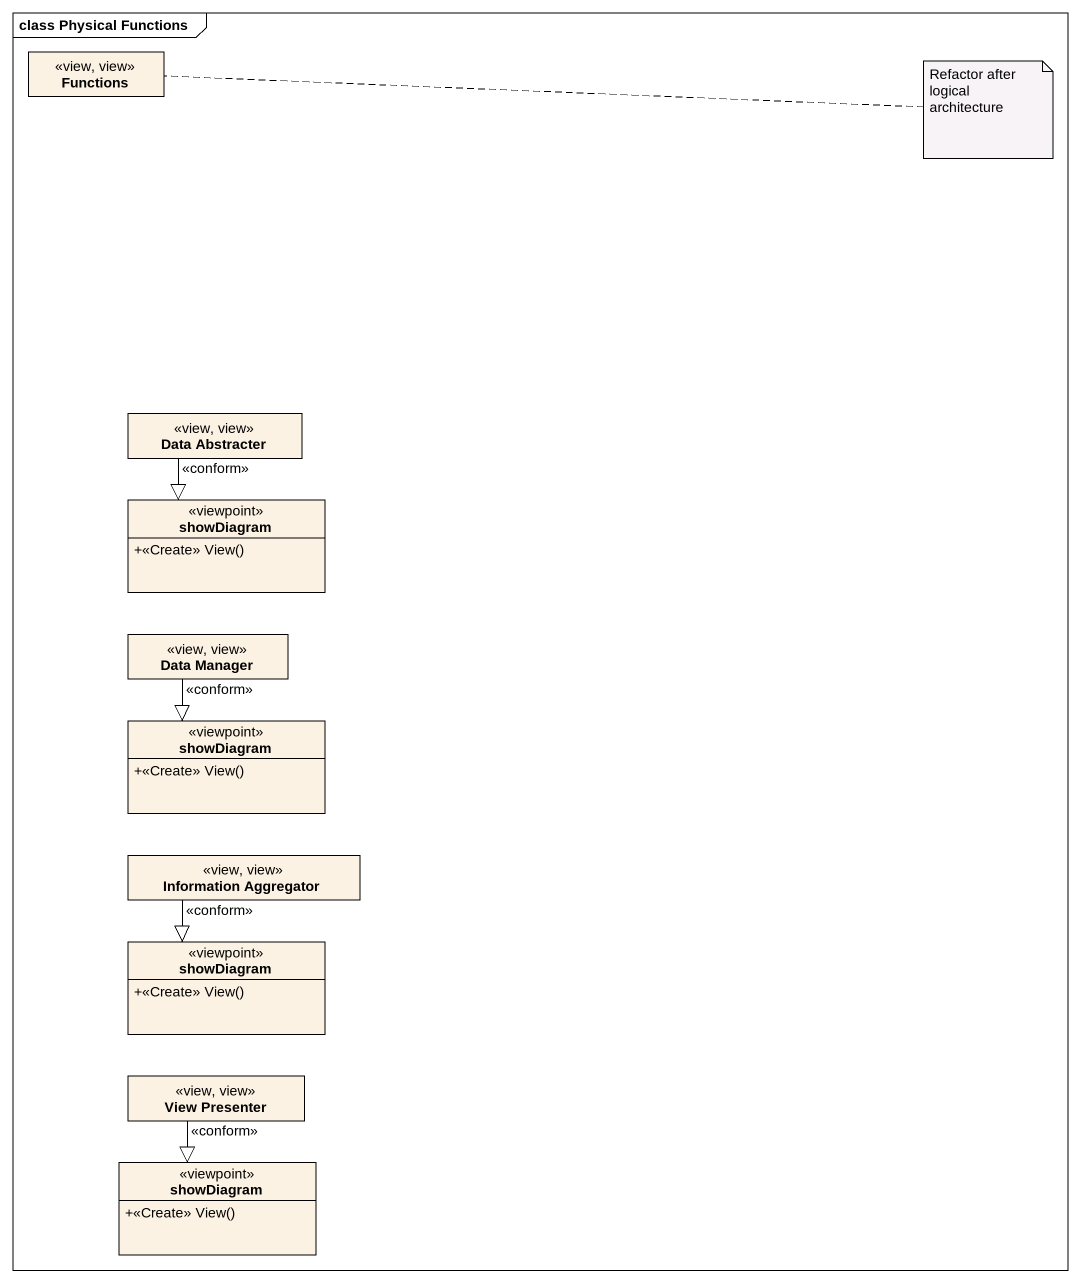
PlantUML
@startuml
mainframe class Physical Functions
hide circle
hide empty members
skinparam classAttributeIconSize 0
class Functions <<view, view>>
class "Data Abstracter" as Data_Abstracter <<view, view>>
class showDiagram <<viewpoint>> {
  +<<Create>> View()
}
class "Data Manager" as Data_Manager <<view, view>>
class "showDiagram" as showDiagram_2 <<viewpoint>> {
  +<<Create>> View()
}
class "Information Aggregator" as Information_Aggregator <<view, view>>
class "showDiagram" as showDiagram_3 <<viewpoint>> {
  +<<Create>> View()
}
class "View Presenter" as View_Presenter <<view, view>>
class "showDiagram" as showDiagram_4 <<viewpoint>> {
  +<<Create>> View()
}
Data_Abstracter --|> showDiagram : <<conform>>
Data_Manager --|> showDiagram_2 : <<conform>>
Information_Aggregator --|> showDiagram_3 : <<conform>>
View_Presenter --|> showDiagram_4 : <<conform>>
note right of Functions : Refactor after logical architecture
@enduml
